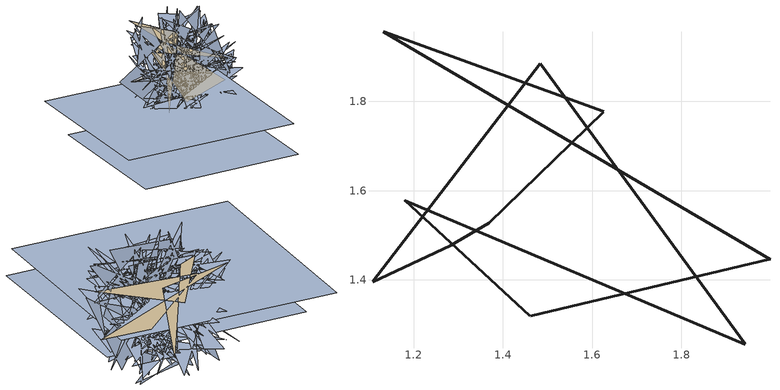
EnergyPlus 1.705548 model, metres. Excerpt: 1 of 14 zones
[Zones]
1.315158
 wall outside: 1.48,1.88,1.66 1.11,1.4,1.79 1.28,1.48,1.79 1.37,1.53,1.01 1.63,1.78,1.77 1.13,1.96,1.95 2,1.45,1.28 1.46,1.32,1.19 1.18,1.58,1.73 1.94,1.26,1.61
shading: 1.2,1.69,1.3 1.39,1.76,1.45 1.94,1.94,1.94 1.67,1.22,1.58 1.87,1.54,1.85 1.2,1.74,1.08 1.11,1.05,1.54 1.82,1.68,1.14 1.12,1.8,1.83 1.74,1.44,1.7 1.77,1.27,1.08 1.35,1.31,1.34 1.01,1.44,1.77 1.1,1.58,1.41 1.07,1.81,1.83 1.71,1.17,1.67 1.99,1.26,1.69 1.89,1.23,1.09 1.8,1.03,1.69 1.35,1.35,1.57 1.73,1.51,1.3 1.74,1.47,1.78 1.29,1.61,1.54 1.83,1.63,1.38 1.09,1.76,1.34 1.03,1.08,1.27 1.61,1.06,1.76 1.15,1.4,1.63 1.48,1.96,1.35 1.87,1.66,1.97 1.94,1.46,1.07 1.41,1.83,1.45 1.38,1.87,1.54 1.35,1.88,1.03 1.32,1.45,1.52 1.62,1.31,1.39 1.15,1.61,1.93 1.01,1.08,1.66 1.5,1.42,1.81 1.84,1.12,1.32 1.05,1.56,1.87 1.58,1,1.8 1.15,1.07,1.86 1.53,1.31,1.74 1.57,1.45,1.61 1.95,1.88,1.91 1.27,1.05,1.57 1.15,1.94,1.19 1.97,1.7,1.28 1.43,1.74,1.14 1.88,1.04,1.9 1.03,1.43,1.07 1.05,1.08,1.03 1.23,1.92,1.67 1.91,1.91,1.14 1.48,1.29,1.54 1.23,1.53,1.5 1.16,1.88,1.28 1.4,1.26,1.47 1.16,1.01,1.81 1.82,1.27,1.42 1.67,1.24,1.27 1.89,1.1,1.75 1.66,1.26,1.6 1.61,1.19,1.61 1.03,1.11,1.55 1.13,1.88,1.57 1.38,1.26,1.89 1.6,1.41,1.09 1.85,1.6,1.97 1.99,1.71,1.57 1.63,1.52,1.88 1.1,1.21,1.54 1.81,1.62,1.95 1.62,1.84,1.95 1.99,1.69,1.26 1.02,1.05,1.93 1.63,1.96,1.37 1.86,1.38,1.26 1.96,1.81,1.65 1.4,1.01,1.5 1.3,1.53,1.62 1.96,1.33,1.52 1.73,1.65,1.37 1.21,1.36,1.89 1.6,1.97,2 1.44,1.74,1.41 1.39,1.45,1.43 1.41,1.41,1.57 1.8,1.41,1.32 1.32,1.29,1.91 1.2,1.81,1.72 1.22,1.66,1.51 1.66,1.51,1.76 1.52,1.94,1.05 1.28,1.85,1.54 1.71,1.11,1.13 1.64,1.79,1.97 1.49,1.96,1.96 1.4,1.66,1.3 1.56,1.91,1.42 1.44,1.14,1.45 1.2,1.14,1.18 1.14,1.97,1.54 1.12,1.19,1.41 1.66,1.65,1.13 1.28,1.31,1.2 1.22,1.05,1.12 1.71,1.21,1.81 1.85,1.64,1.25 1.43,1.04,1.26 1.12,1.88,1.75 1.14,1.66,1.96 1.71,1.94,1.48 1.11,1.61,1.38 1.94,1.62,1.7 1.57,1.31,1.96 1.58,1.47,1.25 1.47,1.32,1.69 1.51,1.21,1.78; 1.16,1.03,1.37 1.48,1.88,1.94 1.73,1.36,1.59 1.02,1.09,1.72 1.55,1.31,1.91 1.42,1.21,1.32 1.23,1.68,1.99 1.55,1.1,1.68 1.41,1.26,1.27 1.47,1.39,1.51 1.16,1.1,1.84 1.39,1.06,1.01 1.48,1.55,1.58 1.7,1.93,1.97 1.36,1.57,1 1.96,2,1.09 1.34,1.44,1.3 1.21,1.2,1.46 1.68,1.96,1.54 1.96,1.9,1.36 1.34,1.77,1.03 1.56,1.22,1.9 1.6,1.25,1.22 1.03,1.11,1.25 1.88,1.31,1.71 1.44,1.62,1.34 1.12,1.92,1.26 1.46,1.91,1.34 1.87,1.25,1.89 1.59,1.86,1.32 1.81,1.67,1.3 1.29,1.38,1.83 1.47,1.07,1.4 1.97,1.74,1.39 1.23,1.28,1.62 1.57,1.53,1.13 1.07,1.49,1.18 1.19,1.12,1.91 1.48,1.85,1.66 1.95,1.63,1.85 1.54,1.87,1.41 1.17,1.9,1.08 1.13,1.17,1.73 1.43,1.85,1.96 1.71,1.67,1.84 1.09,1.28,1.28 1.25,1.4,2 1.45,1.09,1.17 1.07,1.32,1.42 1.52,1.22,1.58 1.83,1.03,1.73 1.14,1.09,1.66 1.82,1.2,1.17 1.87,1.17,1.52 1.37,1,1.77 1.91,1.84,1.96 1.04,1.99,1.25 1.05,1.07,1.23 1.74,1.16,1.28 1.23,1.13,1.13 1.21,1.17,1.37 1.4,1.59,1.65 1.28,1.91,1.7 1.67,1.41,1.21 1.93,1.88,1.37 1.87,1.6,1.12 1.16,1.16,1.04 1.2,1.96,1.84 1.93,1.89,1.05 1.42,1.89,1.16 1.01,1.46,1.28 1.76,1.18,1.25 1.27,1.95,1.36 1.7,1.21,1.51 1.77,1.47,1.18 1.02,1.24,1.36 1.83,1.35,1.68 1.97,1.43,1.47 1.77,1.57,1.25 1.43,1.92,1.25 1.07,1.64,1.48 1.29,1.09,1.38 1.15,1.85,1.93 1.57,1.75,1.81 2,1.77,1.14 1.93,1.08,1.48 1.4,1.24,1.13 1.62,1.32,1.68 1.39,1.32,1.1 1.01,1.67,1.91 1.27,1.92,1.97 1.22,1.93,1.41 1.3,1.06,1.19 1.5,1.72,1.03 1.86,1.03,1.72 1.47,1.43,1.87 1.78,1.8,1.25 1.29,1.16,1.97 1.98,1.58,1.06 1.27,1.34,1.95 1.86,1.34,1.99 1.71,1.75,1.41 1.78,1.6,1.56 1.84,1.2,1.46 1.8,1.86,1.09 1.13,1.04,1.65 1.55,1.59,1.43 1.5,1.19,1.3 1.57,1.42,1.58 1.93,1.6,1.87 1.91,1.17,1.47 1.76,1.98,1.91 1.56,1.75,1.43 1.63,1.53,1.73 1.1,1.02,1.33 1.61,1.84,1.9 1.6,1.32,1.4 1.34,1.19,1.11 1.65,1.05,1.02 1.01,1.01,1.02; 1.75,1.36,1.23 1.01,1.17,1.08 1.37,1.94,1.57 1.57,1.1,1.32 1.94,1.12,1.67 1.21,1.69,1.88 1.65,1.73,1 1.56,1.99,1.83 1.62,1.29,1.37 1.28,1.73,1.75 1.76,1.99,1.24 1.62,1.26,1.46 1.16,1.13,1.18 1.59,1.34,1.03 1.34,1.71,1.44 1.7,1.7,1.76 1.09,1.53,1.15 1.93,1.38,1.57 1.57,1.31,1.54 1.42,1.22,1.97 1.92,1.39,1.27 1.24,1.16,1.85 1.63,1.15,1.65 1.91,1.06,1.28 1.27,1.29,1.46 1.72,1.3,1.46 1.47,1.35,1.62 1.04,1.3,1.38 1.22,1.44,1.8 1.08,1.83,1.74 1.77,1.81,1.92 1.83,1.59,1.3 1.91,1.83,1.99 1.13,1.56,1.69 1.17,1.53,1.76 1.11,1.11,1.39 1.42,1.66,1.14 1.51,1.69,1.19 1.78,1.13,1.42 1.46,1.83,1.69 1.87,1.02,1.68 1.83,1.64,1.37 1.88,1.69,1.89 1.35,1,1.41 1.79,1.77,1.67 1.87,1.21,1.29 1.94,1.76,1.71 1.6,1.85,1.78 1.7,1.77,1.23 1.21,1.9,1.91 1.83,1.65,1.09 1.04,1.6,1.05 1.99,1.28,1.3 1.96,1.52,1.19 1.31,1.04,1.24 1.41,1.71,1.84 1.04,1.61,1.62 1.85,1.08,1.56 1.77,1.68,1.05 1.56,1.32,1.64 1.56,1.07,1.95 1.51,1.87,1.6 1.2,1.52,1.86 1.85,1.01,1.62 1.21,1.12,1.58 1.03,1.83,1.91 1.45,1.97,1.64 1.84,1.8,1.69 1.44,1.81,1.05 1.74,1.16,1.33 1.69,1.46,1.3 1.22,1.35,1.79 1.64,1.46,1.12 1.25,1.18,1.35 1.15,1.22,1.35 1.93,1.47,1.43 1.46,1.53,1.04 1.79,1.43,1.78 1.12,1.32,1.69 1.64,1.84,1.5 1.43,1.87,1 1.7,1.04,1.64 1.17,1.03,1.8 1.41,1.02,1.29 1.84,1.08,1.89 1.27,1.35,1.4 1.62,1.27,1.03 1.57,1.64,1.83 1.8,1.19,1.26 1.77,1.73,1.33 1.31,1.48,1.27 1.97,1.91,1.39 1.68,1.62,1.58 1.75,1.75,1.23 1.56,1.66,1.74 1.3,1.38,1.32 1.62,1.31,1.71 1.57,1.46,1.31 1.41,1.61,1.18 1.86,1.87,1.07 1.48,1.15,1.62 1.23,1.08,1.39 1.09,1.56,1.12 1.43,1.74,1.49 1.89,1.7,1.4 1.39,1.81,1.3 1.78,1.9,1.57 1.44,1.38,1.37 1.64,1.02,1.49 1.68,1.95,1.58 1.6,1.25,1.84 1.4,1.9,1.27 1.27,1.92,1.17 1.25,1.27,1.36 1.8,1.77,1.65 1.6,1.19,1.52 1.94,1.37,1.25 1.53,1.6,1.57 1.29,1.7,1.49 1.99,1.06,1.57; 1.9,-0.15,1.42 1.96,1.7,1.36 0,1.76,1.36 -0.06,-0.09,1.42; 1.88,-0.28,1.13 1.91,1.4,1.08 0.1,1.44,1.08 0.06,-0.25,1.13
[WindowProperty:AirflowControl]
1.83516: Airflow Source=1.6477; Airflow Destination=1.914851; Maximum Flow Rate {m3/s-m}=1.68658; Airflow Control Type=1.58935; Airflow Is Scheduled=1.414669; Airflow Multiplier Schedule=1.775321
[WindowProperty:StormWindow]
Window=1.988366; Storm Glass Layer=1.610445; Distance Between Storm Glass Layer and Adjacent Glass {m}=1.259529; Month that Storm Glass Layer is Put On=1.453817; Day of Month that Storm Glass Layer is Put On=1.38383; Month that Storm Glass Layer is Taken Off=1.242656; Day of Month that Storm Glass Layer is Taken Off=1.157085
[Zone]
1.776584: Type=1.585071; Multiplier=1.302202; Ceiling Height {m}=1.176137; Volume {m3}=1.415844; Floor Area {m2}=1.299691; Zone Inside Convection Algorithm=1.276751; Zone Outside Convection Algorithm=1.147267; Part of Total Floor Area=1.068129
[ZoneGroup]
1.737555: Zone List=1.776087; Zone List Multiplier=1.647977
[WindowShadingControl]
1.629447: Zone=1.00843; Shading Type=1.380292; Construction with Shading=1.243748; Shading Control Type=1.432373; Schedule=1.217022; Setpoint {W/m2, W or deg C}=1.749; Shading Control Is Scheduled=1.68279; Glare Control Is Active=1.729748; Shading Device Material=1.731391; Type of Slat Angle Control for Blinds=1.23641; Slat Angle Schedule=1.379008; Setpoint 2 {W/m2 or deg C}=1.415753; Daylighting Control Object=1.599402; Multiple Surface Control Type=1.104302; Fenestration Surface 1=1.609562; Fenestration Surface 2=1.471406; Fenestration Surface 3=1.4405; Fenestration Surface 4=1.806837; Fenestration Surface 5=1.074464; Fenestration Surface 6=1.60917; Fenestration Surface 7=1.679796; Fenestration Surface 8=1.381188; Fenestration Surface 9=1.724703; Fenestration Surface 10=1.788579
[InternalMass]
1.628579: Construction=1.507249; Zone=1.179283; Surface Area {m2}=1.676548
[SurfaceProperty:HeatBalanceSourceTerm]
1.774439: Inside Face Heat Source Term Schedule=1.933377; Outside Face Heat Source Term Schedule=1.747273
[SurfaceControl:MovableInsulation]
Insulation Type=1.120954; Surface=1.491307; Material=1.093565; Schedule=1.584337
[SurfaceProperty:OtherSideCoefficients]
1.906884: Combined Convective/Radiative Film Coefficient {W/m2-K}=1.49216; Constant Temperature {C}=1.265079; Constant Temperature Coefficient=1.797578; External Dry-Bulb Temperature Coefficient=1.333809; Ground Temperature Coefficient=1.261434; Wind Speed Coefficient=1.057111; Zone Air Temperature Coefficient=1.371923; Constant Temperature Schedule=1.009456; Sinusoidal Variation of Constant Temperature Coefficient=1.288448; Period of Sinusoidal Variation {hr}=1.064203; Previous Other Side Temperature Coefficient=1.336241; Minimum Other Side Temperature Limit {C}=1.409716; Maximum Other Side Temperature Limit {C}=1.458028
[SurfaceProperty:OtherSideConditionsModel]
1.694377: Type of Modeling=1.278971
[SurfaceProperty:Underwater]
1.331769: Distance from Surface Centroid to Leading Edge of Boundary Layer {m}=1.691135; Free Stream Water Temperature Schedule {C}=1.247254; Free Stream Water Velocity Schedule {m/s}=1.113749
[Foundation:Kiva]
1.597211: Interior Horizontal Insulation Material=1.835486; Interior Horizontal Insulation Depth {m}=1.242182; Interior Horizontal Insulation Width {m}=1.095031; Interior Vertical Insulation Material=1.005173; Interior Vertical Insulation Depth {m}=1.806179; Exterior Horizontal Insulation Material=1.99636; Exterior Horizontal Insulation Depth {m}=1.083716; Exterior Horizontal Insulation Width {m}=1.535453; Exterior Vertical Insulation Material=1.976325; Exterior Vertical Insulation Depth {m}=1.452965; Wall Height Above Grade {m}=1.062778; Wall Depth Below Slab {m}=1.801638; Footing Wall Construction=1.817662; Footing Material=1.259275; Footing Depth {m}=1.902881; Custom Block 1 Material=1.754228; Custom Block 1 Depth {m}=1.79119; Custom Block 1 X Position {m}=1.094794; Custom Block 1 Z Position {m}=1.378013; Custom Block 2 Material=1.633763; Custom Block 2 Depth {m}=1.48779; Custom Block 2 X Position {m}=1.249378; Custom Block 2 Z Position {m}=1.431107; Custom Block 3 Material=1.173947; Custom Block 3 Depth {m}=1.018852; Custom Block 3 X Position {m}=1.45136; Custom Block 3 Z Position {m}=1.689663; Custom Block 4 Material=1.054771; Custom Block 4 Depth {m}=1.656896; Custom Block 4 X Position {m}=1.945673; Custom Block 4 Z Position {m}=1.231381; Custom Block 5 Material=1.605643; Custom Block 5 Depth {m}=1.726204; Custom Block 5 X Position {m}=1.821979; Custom Block 5 Z Position {m}=1.599778; Custom Block 6 Material=1.758509; Custom Block 6 Depth {m}=1.743437; Custom Block 6 X Position {m}=1.59279; Custom Block 6 Z Position {m}=1.069818; Custom Block 7 Material=1.250978; Custom Block 7 Depth {m}=1.808266; Custom Block 7 X Position {m}=1.021593; Custom Block 7 Z Position {m}=1.163533; Custom Block 8 Material=1.079449; Custom Block 8 Depth {m}=1.243995; Custom Block 8 X Position {m}=1.200981; Custom Block 8 Z Position {m}=1.415655; Custom Block 9 Material=1.202236; Custom Block 9 Depth {m}=1.488183; Custom Block 9 X Position {m}=1.880769; Custom Block 9 Z Position {m}=1.38923; Custom Block 10 Material=1.49269; Custom Block 10 Depth {m}=1.233276; Custom Block 10 X Position {m}=1.046125; Custom Block 10 Z Position {m}=1.941256
[Foundation:Kiva:Settings]
Soil Conductivity {W/m-K}=1.942328; Soil Density {kg/m3}=1.817224; Soil Specific Heat {J/kg-K}=1.745696; Ground Solar Absorptivity=1.738295; Ground Thermal Absorptivity=1.113954; Ground Surface Roughness {m}=1.864113; Far-Field Width {m}=1.169728; Deep-Ground Boundary Condition=1.022109; Deep-Ground Depth {m}=1.844788; Minimum Cell Dimension {m}=1.174784; Maximum Cell Growth Coefficient=1.978193; Simulation Timestep=1.625277
[SurfaceProperty:ExposedFoundationPerimeter]
1.199589: Exposed Perimeter Calculation Method=1.867463; Total Exposed Perimeter {m}=1.878917; Exposed Perimeter Fraction=1.236827; Surface Segment 1 Exposed=1.673778; Surface Segment 2 Exposed=1.768382; Surface Segment 3 Exposed=1.4557; Surface Segment 4 Exposed=1.917854; Surface Segment 5 Exposed=1.646567; Surface Segment 6 Exposed=1.052407; Surface Segment 7 Exposed=1.246446; Surface Segment 8 Exposed=1.867149; Surface Segment 9 Exposed=1.084081; Surface Segment 10 Exposed=1.133662
[SurfaceProperty:ExteriorNaturalVentedCavity]
1.719958: Boundary Conditions Model=1.129353; Area Fraction of Openings=1.374252; Thermal Emissivity of Exterior Baffle Material=1.657803; Solar Absorbtivity of Exterior Baffle=1.439901; Height Scale for Buoyancy-Driven Ventilation {m}=1.132853; Effective Thickness of Cavity Behind Exterior Baffle {m}=1.123761; Ratio of Actual Surface Area to Projected Surface Area=1.379247; Roughness of Exterior Surface=1.615659; Effectiveness for Perforations with Respect to Wind=1.835316; Discharge Coefficient for Openings with Respect to Buoyancy Driven Flow=1.577162; Surface 1=1.586671; Surface 2=1.540505; Surface 3=1.669421; Surface 4=1.49892; Surface 5=1.799181; Surface 6=1.219627; Surface 7=1.932103; Surface 8=1.060727; Surface 9=1.314199; Surface 10=1.323253
[SurfaceProperty:SolarIncidentInside]
1.925182: Surface=1.419626; Construction=1.473097; Inside Surface Incident Sun Solar Radiation Schedule=1.389773
[SurfaceProperty:LocalEnvironment]
1.345983: Exterior Surface=1.546138; External Shading Fraction Schedule=1.176813; Surrounding Surfaces Object=1.278867
[ZoneProperty:LocalEnvironment]
1.302384: Zone=1.651484
[SurfaceProperty:SurroundingSurfaces]
1.33135: Sky View Factor=1.770212; Sky Temperature Schedule=1.464064; Ground View Factor=1.038696; Ground Temperature Schedule=1.283734; Surrounding Surface 1=1.829322; Surrounding Surface 1 View Factor=1.787955; Surrounding Surface 1 Temperature Schedule=1.813361; Surrounding Surface 2=1.970725; Surrounding Surface 2 View Factor=1.98539; Surrounding Surface 2 Temperature Schedule=1.918628; Surrounding Surface 3=1.874712; Surrounding Surface 3 View Factor=1.676564; Surrounding Surface 3 Temperature Schedule=1.448194; Surrounding Surface 4=1.039249; Surrounding Surface 4 View Factor=1.23575; Surrounding Surface 4 Temperature Schedule=1.67475; Surrounding Surface 5=1.459738; Surrounding Surface 5 View Factor=1.236305; Surrounding Surface 5 Temperature Schedule=1.199513; Surrounding Surface 6=1.368665; Surrounding Surface 6 View Factor=1.872379; Surrounding Surface 6 Temperature Schedule=1.765228; Surrounding Surface 7=1.562207; Surrounding Surface 7 View Factor=1.682197; Surrounding Surface 7 Temperature Schedule=1.976949; Surrounding Surface 8=1.566021; Surrounding Surface 8 View Factor=1.066322; Surrounding Surface 8 Temperature Schedule=1.700369; Surrounding Surface 9=1.580882; Surrounding Surface 9 View Factor=1.028882; Surrounding Surface 9 Temperature Schedule=1.103766; Surrounding Surface 10=1.55996; Surrounding Surface 10 View Factor=1.336338; Surrounding Surface 10 Temperature Schedule=1.009827
[ZoneProperty:UserViewFactors:bySurfaceName]
1.841977: From Surface 1=1.034537; To Surface 1=1.594978; View Factor 1=1.936788; From Surface 2=1.529461; To Surface 2=1.834634; View Factor 2=1.857041; From Surface 3=1.413538; To Surface 3=1.560393; View Factor 3=1.608291; From Surface 4=1.186705; To Surface 4=1.722643; View Factor 4=1.988791; From Surface 5=1.50596; To Surface 5=1.195113; View Factor 5=1.843168; From Surface 6=1.439958; To Surface 6=1.964226; View Factor 6=1.635014; From Surface 7=1.329375; To Surface 7=1.813615; View Factor 7=1.59643; From Surface 8=1.72888; To Surface 8=1.326342; View Factor 8=1.237019; From Surface 9=1.333298; To Surface 9=1.747035; View Factor 9=1.835597; From Surface 10=1.268092; To Surface 10=1.813563; View Factor 10=1.835781; From Surface 11=1.230735; To Surface 11=1.348547; View Factor 11=1.02459; From Surface 12=1.095521; To Surface 12=1.023048; View Factor 12=1.507009; From Surface 13=1.193004; To Surface 13=1.908885; View Factor 13=1.877147; From Surface 14=1.312142; To Surface 14=1.92531; View Factor 14=1.518852; From Surface 15=1.876591; To Surface 15=1.075775; View Factor 15=1.598522; From Surface 16=1.856881; To Surface 16=1.039505; View Factor 16=1.306026; From Surface 17=1.000788; To Surface 17=1.621031; View Factor 17=1.084214; From Surface 18=1.410426; To Surface 18=1.222012; View Factor 18=1.604088; From Surface 19=1.444859; To Surface 19=1.649046; View Factor 19=1.794482; From Surface 20=1.271688; To Surface 20=1.53703; View Factor 20=1.337621; A42=1.083493; A43=1.590445; N21=1.273385; A44=1.300675; A45=1.927974; N22=1.106075; A46=1.829278; A47=1.574646; N23=1.53111; A48=1.271519; A49=1.658384; N24=1.361011; A50=1.600971; A51=1.025072; N25=1.758322; A52=1.22941; A53=1.741132; N26=1.618503; A54=1.186281; A55=1.570776; N27=1.091305; A56=1.695183; A57=1.824648; N28=1.30045; A58=1.217955; A59=1.618212; N29=1.396628; A60=1.811317; A61=1.254933; N30=1.048537; A62=1.731872; A63=1.176925; N31=1.294097; A64=1.773087; A65=1.2821; N32=1.604609; A66=1.025937; A67=1.782888; N33=1.88673; A68=1.13862; A69=1.630202; N34=1.601195; A70=1.788498; A71=1.613248; N35=1.916524; A72=1.861614; A73=1.899086; N36=1.855946; A74=1.715042; A75=1.136228; N37=1.314747; A76=1.140457; A77=1.517027; N38=1.01372; A78=1.081929; A79=1.889937; N39=1.365509; A80=1.427501; A81=1.212899; N40=1.630083; A82=1.995901; A83=1.233834; N41=1.951371; A84=1.192254; A85=1.226624; N42=1.039957; A86=1.288129; A87=1.1666; N43=1.59973; A88=1.282211; A89=1.726652; N44=1.605182; A90=1.271531; A91=1.554162; N45=1.298738; A92=1.975104; A93=1.153221; N46=1.184729; A94=1.830133; A95=1.361632; N47=1.3015; A96=1.066306; A97=1.456152; N48=1.921319; A98=1.559204; A99=1.732892; N49=1.387305; A100=1.585137; A101=1.445925; N50=1.688207; A102=1.924922; A103=1.011593; N51=1.298638; A104=1.983829; A105=1.726779; N52=1.789859; A106=1.662326; A107=1.047306; N53=1.322723; A108=1.892897; A109=1.930604; N54=1.760293; A110=1.880294; A111=1.380583; N55=1.236346; A112=1.786669; A113=1.220356; N56=1.35283; A114=1.592309; A115=1.150665; N57=1.082714; A116=1.152718; A117=1.281757; N58=1.064988; A118=1.641747; A119=1.819614; N59=1.499086; A120=1.008948; A121=1.272027; N60=1.7923; A122=1.240452; A123=1.056579; N61=1.563946; A124=1.862097; A125=1.444392; N62=1.45477; A126=1.589345; A127=1.375989; N63=1.382451; A128=1.451384; A129=1.417131; N64=1.689751; A130=1.299807; A131=1.373386; N65=1.878908; A132=1.871071; A133=1.305898; N66=1.954968; A134=1.5846; A135=1.652675; N67=1.515041; A136=1.915674; A137=1.188078; N68=1.635454; A138=1.437063; A139=1.788524; N69=1.902781; A140=1.74159; A141=1.617924; N70=1.998139; A142=1.267344; A143=1.917676; N71=1.53034; A144=1.188867; A145=1.161223; N72=1.087845; A146=1.714413; A147=1.802909; N73=1.070319; A148=1.356895; A149=1.16825; N74=1.90844; A150=1.602603; A151=1.463412; N75=1.988591; A152=1.277738; A153=1.253742; N76=1.482897; A154=1.261436; A155=1.715308; N77=1.422722; A156=1.780889; A157=1.202665; N78=1.636005; A158=1.677475; A159=1.216091; N79=1.548668; A160=1.893163; A161=1.270504; N80=1.593498; A162=1.196966; A163=1.856715; N81=1.904507; A164=1.367514; A165=1.09684; N82=1.741321; A166=1.748002; A167=1.595087; N83=1.389952; A168=1.184495; A169=1.700952; N84=1.138826; A170=1.800973; A171=1.074724; N85=1.91039; A172=1.120129; A173=1.278205; N86=1.6296; A174=1.536047; A175=1.62231; N87=1.88421; A176=1.723939; A177=1.76597; N88=1.643722; A178=1.936431; A179=1.467909; N89=1.082155; A180=1.300879; A181=1.397821; N90=1.035156; A182=1.776167; A183=1.281587; N91=1.517464; A184=1.740925; A185=1.714766; N92=1.548066; A186=1.721201; A187=1.370191; N93=1.355532; A188=1.290073; A189=1.752259; N94=1.755778; A190=1.012492; A191=1.128032; N95=1.061869; A192=1.606488; A193=1.371742; N96=1.566153; A194=1.449899; A195=1.585222; N97=1.257072; A196=1.695562; A197=1.95547; N98=1.63711; A198=1.645595; A199=1.147424; N99=1.99759; A200=1.567635; A201=1.933369; N100=1.296067; A202=1.765773; A203=1.870752; N101=1.45102; A204=1.712108; A205=1.860666; N102=1.807021; A206=1.229371; A207=1.86558; N103=1.184673; A208=1.731727; A209=1.015065; N104=1.079054; A210=1.082583; A211=1.673009; N105=1.536191; A212=1.730764; A213=1.73219; N106=1.159979; A214=1.017907; A215=1.707734; N107=1.784922; A216=1.300853; A217=1.948068; N108=1.108902; A218=1.256467; A219=1.111073; N109=1.092848; A220=1.198245; A221=1.667392; N110=1.091433; A222=1.762365; A223=1.607905; N111=1.433775; A224=1.056201; A225=1.326311; N112=1.791311; A226=1.507824; A227=1.211251; N113=1.979571; A228=1.726308; A229=1.268507; N114=1.482179; A230=1.757849; A231=1.868279; N115=1.662175; A232=1.092437; A233=1.803298; N116=1.353271; A234=1.593184; A235=1.391449; N117=1.880138; A236=1.451121; A237=1.564526; N118=1.932745; A238=1.140285; A239=1.268579; N119=1.56845; A240=1.802077; A241=1.138977; N120=1.702435; A242=1.227086; A243=1.195553; N121=1.100395
[GroundHeatTransfer:Control]
1.642643: Run Basement Preprocessor=1.183075; Run Slab Preprocessor=1.247754
[GroundHeatTransfer:Slab:Materials]
NMAT: Number of materials=1.433293; ALBEDO: Surface Albedo: No Snow=1.425445; ALBEDO: Surface Albedo: Snow=1.740187; EPSLW: Surface Emissivity: No Snow=1.109866; EPSLW: Surface Emissivity: Snow=1.496617; Z0: Surface Roughness: No Snow {cm}=1.536498; Z0: Surface Roughness: Snow {cm}=1.753952; HIN: Indoor HConv: Downward Flow {W/m2-K}=1.277797; HIN: Indoor HConv: Upward {W/m2-K}=1.615136
[GroundHeatTransfer:Slab:MatlProps]
RHO: Slab Material density {kg/m3}=1.563997; RHO: Soil Density {kg/m3}=1.772284; CP: Slab CP {J/kg-K}=1.170312; CP: Soil CP {J/kg-K}=1.345063; TCON: Slab k {W/m-K}=1.401803; TCON: Soil k {W/m-K}=1.426102
[GroundHeatTransfer:Slab:BoundConds]
EVTR: Is surface evapotranspiration modeled=1.957148; FIXBC: is the lower boundary at a fixed temperature=1.989682; TDEEPin {C}=1.702565; USRHflag: Is the ground surface h specified by the user?=1.06996; USERH: User specified ground surface heat transfer coefficient {W/m2-K}=1.637146
[GroundHeatTransfer:Slab:BldgProps]
IYRS: Number of years to iterate=1.364973; Shape: Slab shape=1.580845; HBLDG: Building height {m}=1.67267; TIN1: January Indoor Average Temperature Setpoint {C}=1.366372; TIN2: February Indoor Average Temperature Setpoint {C}=1.815233; TIN3: March Indoor Average Temperature Setpoint {C}=1.566245; TIN4: April Indoor Average Temperature Setpoint {C}=1.957923; TIN5: May Indoor Average Temperature Setpoint {C}=1.036245; TIN6: June Indoor Average Temperature Setpoint {C}=1.478708; TIN7: July Indoor Average Temperature Setpoint {C}=1.806532; TIN8: August Indoor Average Temperature Setpoint {C}=1.794923; TIN9: September Indoor Average Temperature Setpoint {C}=1.101661; TIN10: October Indoor Average Temperature Setpoint {C}=1.803213; TIN11: November Indoor Average Temperature Setpoint {C}=1.520761; TIN12: December Indoor Average Temperature Setpoint {C}=1.839004; TINAmp: Daily Indoor sine wave variation amplitude {deltaC}=1.659115; ConvTol: Convergence Tolerance=1.311759
[GroundHeatTransfer:Slab:Insulation]
RINS: R value of under slab insulation {m2-K/W}=1.702401; DINS: Width of strip of under slab insulation {m}=1.422258; RVINS: R value of vertical insulation {m2-K/W}=1.774832; ZVINS: Depth of vertical insulation {m}=1.618174; IVINS: Flag: Is there vertical insulation=1.07246
[GroundHeatTransfer:Slab:EquivalentSlab]
APRatio: The area to perimeter ratio for this slab {m}=1.694161; SLABDEPTH: Thickness of slab on grade {m}=1.062884; CLEARANCE: Distance from edge of slab to domain edge {m}=1.692737; ZCLEARANCE: Distance from bottom of slab to domain bottom {m}=1.282611
[GroundHeatTransfer:Slab:AutoGrid]
SLABX: X dimension of the building slab {m}=1.012194; SLABY: Y dimension of the building slab {m}=1.513325; SLABDEPTH: Thickness of slab on grade {m}=1.377792; CLEARANCE: Distance from edge of slab to domain edge {m}=1.368315; ZCLEARANCE: Distance from bottom of slab to domain bottom {m}=1.582475
[GroundHeatTransfer:Slab:ManualGrid]
NX: Number of cells in the X direction=1.570306; NY: Number of cells in the Y direction=1.153381; NZ: Number of cells in the Z direction=1.451948; IBOX: X direction cell indicator of slab edge=1.350375; JBOX: Y direction cell indicator of slab edge=1.460208
[GroundHeatTransfer:Slab:XFACE]
N1=1.152866; N2=1.695924; N3=1.141153; N4=1.76976; N5=1.428555; N6=1.505821; N7=1.050571; N8=1.274171; N9=1.467324; N10=1.983509; N11=1.085527; N12=1.01525; N13=1.956246; N14=1.630267; N15=1.054676; N16=1.629532; N17=1.798215; N18=1.299917; N19=1.709055; N20=1.926404; N21=1.377568; N22=1.401944; N23=1.13271; N24=1.716231; N25=1.075715; N26=1.354622; N27=1.383319; N28=1.888477; N29=1.03676; N30=1.288139; N31=1.382817; N32=1.739835; N33=1.183126; N34=1.997722; N35=1.058025; N36=1.552347; N37=1.481184; N38=1.146761; N39=1.731268; N40=1.421535
[GroundHeatTransfer:Slab:YFACE]
N1=1.456873; N2=1.719938; N3=1.761005; N4=1.334519; N5=1.961329; N6=1.726346; N7=1.432455; N8=1.498148; N9=1.186507; N10=1.152618; N11=1.098217; N12=1.917121; N13=1.930808; N14=1.166053; N15=1.5689; N16=1.222115; N17=1.114703; N18=1.567736; N19=1.753743; N20=1.747907; N21=1.54636; N22=1.495668; N23=1.551246; N24=1.861502; N25=1.937263; N26=1.377889; N27=1.989789; N28=1.540257; N29=1.167847; N30=1.135601; N31=1.618263; N32=1.200002; N33=1.803112; N34=1.636299; N35=1.146688; N36=1.773173; N37=1.858258; N38=1.396888; N39=1.336846; N40=1.03693
[GroundHeatTransfer:Slab:ZFACE]
N1=1.814301; N2=1.536814; N3=1.142897; N4=1.191285; N5=1.883706; N6=1.981187; N7=1.102013; N8=1.687227; N9=1.526006; N10=1.913907; N11=1.974997; N12=1.304847; N13=1.21343; N14=1.480785; N15=1.636911; N16=1.481461; N17=1.446527; N18=1.742675; N19=1.217697; N20=1.889738; N21=1.019793; N22=1.878592; N23=1.492807; N24=1.265823; N25=1.537291
[GroundHeatTransfer:Basement:SimParameters]
F: Multiplier for the ADI solution=1.638841; IYRS: Maximum number of yearly iterations:=1.523826
[GroundHeatTransfer:Basement:MatlProps]
NMAT: Number of materials in this domain=1.487462; Density for Foundation Wall {kg/m3}=1.178282; density for Floor Slab {kg/m3}=1.048142; density for Ceiling {kg/m3}=1.549097; density for Soil {kg/m3}=1.902128; density for Gravel {kg/m3}=1.712847; density for Wood {kg/m3}=1.358753; Specific heat for foundation wall {J/kg-K}=1.124344; Specific heat for floor slab {J/kg-K}=1.905147; Specific heat for ceiling {J/kg-K}=1.767512; Specific heat for soil {J/kg-K}=1.253597; Specific heat for gravel {J/kg-K}=1.513301; Specific heat for wood {J/kg-K}=1.767819; Thermal conductivity for foundation wall {W/m-K}=1.340873; Thermal conductivity for floor slab {W/m-K}=1.299384; Thermal conductivity for ceiling {W/m-K}=1.328332; thermal conductivity for soil {W/m-K}=1.715547; thermal conductivity for gravel {W/m-K}=1.569221; thermal conductivity for wood {W/m-K}=1.64974
[GroundHeatTransfer:Basement:Insulation]
REXT: R Value of any exterior insulation {m2-K/W}=1.421062; INSFULL: Flag: Is the wall fully insulated?=1.255961
[GroundHeatTransfer:Basement:SurfaceProps]
ALBEDO: Surface albedo for No snow conditions=1.742168; ALBEDO: Surface albedo for snow conditions=1.99833; EPSLN: Surface emissivity No Snow=1.022996; EPSLN: Surface emissivity with Snow=1.757042; VEGHT: Surface roughness No snow conditions {cm}=1.568272; VEGHT: Surface roughness Snow conditions {cm}=1.781983; PET: Flag, Potential evapotranspiration on?=1.13615
[GroundHeatTransfer:Basement:BldgData]
DWALL: Wall thickness {m}=1.275247; DSLAB: Floor slab thickness {m}=1.690659; DGRAVXY: Width of gravel pit beside basement wall {m}=1.633815; DGRAVZN: Gravel depth extending above the floor slab {m}=1.17367; DGRAVZP: Gravel depth below the floor slab {m}=1.633635
[GroundHeatTransfer:Basement:Interior]
COND: Flag: Is the basement conditioned?=1.452652; HIN: Downward convection only heat transfer coefficient {W/m2-K}=1.08636; HIN: Upward convection only heat transfer coefficient {W/m2-K}=1.85046; HIN: Horizontal convection only heat transfer coefficient {W/m2-K}=1.749992; HIN: Downward combined (convection and radiation) heat transfer coefficient {W/m2-K}=1.913396; HIN: Upward combined (convection and radiation) heat transfer coefficient {W/m2-K}=1.524687; HIN: Horizontal combined (convection and radiation) heat transfer coefficient {W/m2-K}=1.323809
[GroundHeatTransfer:Basement:ComBldg]
January average temperature {C}=1.214955; February average temperature {C}=1.113477; March average temperature {C}=1.389531; April average temperature {C}=1.584012; May average temperature {C}=1.120138; June average temperature {C}=1.590554; July average temperature {C}=1.630417; August average temperature {C}=1.094996; September average temperature {C}=1.136257; October average temperature {C}=1.144983; November average temperature {C}=1.408783; December average temperature {C}=1.684949; Daily variation sine wave amplitude {deltaC}=1.841252
[GroundHeatTransfer:Basement:EquivSlab]
APRatio: The area to perimeter ratio for this slab {m}=1.855436; EquivSizing: Flag=1.051105
[GroundHeatTransfer:Basement:EquivAutoGrid]
CLEARANCE: Distance from outside of wall to edge of 3-D ground domain {m}=1.686939; SlabDepth: Thickness of the floor slab {m}=1.298418; BaseDepth: Depth of the basement wall below grade {m}=1.344534
[GroundHeatTransfer:Basement:AutoGrid]
CLEARANCE: Distance from outside of wall to edge, {m}=1.252024; SLABX: X dimension of the building slab {m}=1.329542; SLABY: Y dimension of the building slab {m}=1.884525; ConcAGHeight: Height of the foundation wall above grade {m}=1.294466; SlabDepth: Thickness of the floor slab {m}=1.527471; BaseDepth: Depth of the basement wall below grade {m}=1.377468
[GroundHeatTransfer:Basement:ManualGrid]
NX: Number of cells in the X direction: 20]=1.367943; NY: Number of cells in the Y direction: 20]=1.212618; NZAG: Number of cells in the Z direction. above grade: 4 Always]=1.91779; NZBG: Number of cells in Z direction. below grade: 10-35]=1.022184; IBASE: X direction cell indicator of slab edge: 5-20]=1.236772; JBASE: Y direction cell indicator of slab edge: 5-20]=1.447196; KBASE: Z direction cell indicator of the top of the floor slab: 5-20]=1.940865
[GroundHeatTransfer:Basement:XFACE]
N1=1.022541; N2=1.276961; N3=1.452849; N4=1.795242; N5=1.095397; N6=1.400437; N7=1.3063; N8=1.813258; N9=1.556241; N10=1.723226; N11=1.471965; N12=1.164163; N13=1.209823; N14=1.893584; N15=1.817581; N16=1.807248; N17=1.490774; N18=1.670116; N19=1.879829; N20=1.694966; N21=1.854232; N22=1.749906; N23=1.379963; N24=1.226058; N25=1.416471; N26=1.846636; N27=1.98943; N28=1.948684; N29=1.84552; N30=1.018718; N31=1.345498; N32=1.513536; N33=1.501791; N34=1.247415; N35=1.31688; N36=1.876977; N37=1.828705; N38=1.264963; N39=1.519361; N40=1.754155; N41=1.993316; N42=1.632705; N43=1.081419; N44=1.322132
[GroundHeatTransfer:Basement:YFACE]
N1=1.776933; N2=1.069207; N3=1.659853; N4=1.173011; N5=1.715751; N6=1.028387; N7=1.705408; N8=1.517058; N9=1.491472; N10=1.527641; N11=1.9784; N12=1.635828; N13=1.57193; N14=1.225964; N15=1.314337; N16=1.58529; N17=1.101717; N18=1.752081; N19=1.639552; N20=1.148952; N21=1.042809; N22=1.282565; N23=1.236819; N24=1.040988; N25=1.565188; N26=1.369969; N27=1.260986; N28=1.359358; N29=1.68747; N30=1.020944; N31=1.504592; N32=1.288938; N33=1.167529; N34=1.024371; N35=1.413502; N36=1.054643; N37=1.643121; N38=1.52948; N39=1.35252; N40=1.12455; N41=1.02251; N42=1.873979; N43=1.121025; N44=1.663028
[GroundHeatTransfer:Basement:ZFACE]
N1=1.125093; N2=1.662177; N3=1.71859; N4=1.233859; N5=1.572025; N6=1.093109; N7=1.360608; N8=1.753363; N9=1.926844; N10=1.538663; N11=1.743917; N12=1.693525; N13=1.086094; N14=1.371702; N15=1.562425; N16=1.535119; N17=1.919955; N18=1.044193; N19=1.272737; N20=1.470833; N21=1.162862; N22=1.415326; N23=1.109777; N24=1.358394; N25=1.554134; N26=1.329645; N27=1.352415; N28=1.923693; N29=1.228597; N30=1.445171; N31=1.839091; N32=1.213911; N33=1.357212; N34=1.311524; N35=1.733439; N36=1.300641; N37=1.037695; N38=1.698053; N39=1.539916; N40=1.233017
[RoomAirModelType]
1.435147: Zone=1.171958; Room-Air Modeling Type=1.369422; Air Temperature Coupling Strategy=1.240836
[RoomAir:TemperaturePattern:UserDefined]
1.172675: Zone=1.926415; Availability Schedule=1.454929; Pattern Control Schedule=1.187685
[RoomAir:TemperaturePattern:ConstantGradient]
Room Air Temperature Pattern Constant Gradient=1.97202; Control Integer for Pattern Control Schedule=1.858701; Thermostat Offset {deltaC}=1.917102; Return Air Offset {deltaC}=1.274065; Exhaust Air Offset {deltaC}=1.544181; Temperature Gradient {K/m}=1.898322
[RoomAir:TemperaturePattern:TwoGradient]
Room Air Temperature Pattern Two Gradient=1.77993; Control Integer for Pattern Control Schedule=1.990514; Thermostat Height {m}=1.730039; Return Air Height {m}=1.585133; Exhaust Air Height {m}=1.236343; Temperature Gradient Lower Bound {K/m}=1.320736; Temperature Gradient Upper  Bound {K/m}=1.890983; Gradient Interpolation Mode=1.897466; Upper Temperature Bound {C}=1.163845; Lower Temperature Bound {C}=1.194725; Upper Heat Rate Bound {W}=1.549536; Lower Heat Rate Bound {W}=1.330256
[RoomAir:TemperaturePattern:NondimensionalHeight]
1.890133: Control Integer for Pattern Control Schedule=1.191886; Thermostat Offset {deltaC}=1.279976; Return Air Offset {deltaC}=1.223163; Exhaust Air Offset {deltaC}=1.208726; Pair 1 Zeta Nondimensional Height=1.494165; Pair 1 Delta Adjacent Air Temperature {deltaC}=1.848967; Pair 2 Zeta Nondimensional Height=1.3387; Pair 2 Delta Adjacent Air Temperature {deltaC}=1.644586; Pair 3 Zeta Nondimensional Height=1.089174; Pair 3 Delta Adjacent Air Temperature {deltaC}=1.606179; Pair 4 Zeta Nondimensional Height=1.690356; Pair 4 Delta Adjacent Air Temperature {deltaC}=1.969747; Pair 5 Zeta Nondimensional Height=1.223309; Pair 5 Delta Adjacent Air Temperature {deltaC}=1.124915; Pair 6 Zeta Nondimensional Height=1.620719; Pair 6 Delta Adjacent Air Temperature {deltaC}=1.968938; Pair 7 Zeta Nondimensional Height=1.104885; Pair 7 Delta Adjacent Air Temperature {deltaC}=1.092736; Pair 8 Zeta Nondimensional Height=1.129609; Pair 8 Delta Adjacent Air Temperature {deltaC}=1.455209; Pair 9 Zeta Nondimensional Height=1.857253; Pair 9 Delta Adjacent Air Temperature {deltaC}=1.452087; Pair 10 Zeta Nondimensional Height=1.452192; Pair 10 Delta Adjacent Air Temperature {deltaC}=1.535555; Pair 11 Zeta Nondimensional Height=1.72193; Pair 11 Delta Adjacent Air Temperature {deltaC}=1.790918; Pair 12 Zeta Nondimensional Height=1.887115; Pair 12 Delta Adjacent Air Temperature {deltaC}=1.126539; Pair 13 Zeta Nondimensional Height=1.51172; Pair 13 Delta Adjacent Air Temperature {deltaC}=1.983314; Pair 14 Zeta Nondimensional Height=1.874623; Pair 14 Delta Adjacent Air Temperature {deltaC}=1.719923; Pair 15 Zeta Nondimensional Height=1.313843; Pair 15 Delta Adjacent Air Temperature {deltaC}=1.080118; Pair 16 Zeta Nondimensional Height=1.32469; Pair 16 Delta Adjacent Air Temperature {deltaC}=1.398288; Pair 17 Zeta Nondimensional Height=1.443058; Pair 17 Delta Adjacent Air Temperature {deltaC}=1.449555; Pair 18 Zeta Nondimensional Height=1.19514; Pair 18 Delta Adjacent Air Temperature {deltaC}=1.100657; Pair 19 Zeta Nondimensional Height=1.644786; Pair 19 Delta Adjacent Air Temperature {deltaC}=1.167857
[RoomAir:TemperaturePattern:SurfaceMapping]
1.319775: Control Integer for Pattern Control Schedule=1.138129; Thermostat Offset {deltaC}=1.548239; Return Air Offset {deltaC}=1.65989; Exhaust Air Offset {deltaC}=1.486497; Surface Name Pair 1=1.959495; Delta Adjacent Air Temperature Pair 1 {deltaC}=1.369543; Surface Name Pair 2=1.589778; Delta Adjacent Air Temperature Pair 2 {deltaC}=1.765437; Surface Name Pair 3=1.166866; Delta Adjacent Air Temperature Pair 3 {deltaC}=1.864861; Surface Name Pair 4=1.001527; Delta Adjacent Air Temperature Pair 4 {deltaC}=1.087074; Surface Name Pair 5=1.7813; Delta Adjacent Air Temperature Pair 5 {deltaC}=1.533524; Surface Name Pair 6=1.709652; Delta Adjacent Air Temperature Pair 6 {deltaC}=1.070367; Surface Name Pair 7=1.758423; Delta Adjacent Air Temperature Pair 7 {deltaC}=1.071147; Surface Name Pair 8=1.939798; Delta Adjacent Air Temperature Pair 8 {deltaC}=1.100874; Surface Name Pair 9=1.754059; Delta Adjacent Air Temperature Pair 9 {deltaC}=1.072764; Surface Name Pair 10=1.219372; Delta Adjacent Air Temperature Pair 10 {deltaC}=1.658882; Surface Name Pair 11=1.139851; Delta Adjacent Air Temperature Pair 11 {deltaC}=1.985945; Surface Name Pair 12=1.51816; Delta Adjacent Air Temperature Pair 12 {deltaC}=1.897527; Surface Name Pair 13=1.268888; Delta Adjacent Air Temperature Pair 13 {deltaC}=1.313924; Surface Name Pair 14=1.638959; Delta Adjacent Air Temperature Pair 14 {deltaC}=1.470923; Surface Name Pair 15=1.991327; Delta Adjacent Air Temperature Pair 15 {deltaC}=1.068726; Surface Name Pair 16=1.858195; Delta Adjacent Air Temperature Pair 16 {deltaC}=1.612285; Surface Name Pair 17=1.420022; Delta Adjacent Air Temperature Pair 17 {deltaC}=1.474289; Surface Name Pair 18=1.816556; Delta Adjacent Air Temperature Pair 18 {deltaC}=1.462056; Surface Name Pair 19=1.94615; Delta Adjacent Air Temperature Pair 19 {deltaC}=1.919589; Surface Name Pair 20=1.65961; Delta Adjacent Air Temperature Pair 20 {deltaC}=1.646029; Surface Name Pair 21=1.504827; Delta Adjacent Air Temperature Pair 21 {deltaC}=1.161768
[RoomAir:Node]
1.428434: Node Type=1.103473; Zone=1.090746; Height of Nodal Control Volume Center {m}=1.779256; Surface 1=1.700237; Surface 2=1.165261; Surface 3=1.523791; Surface 4=1.874898; Surface 5=1.478987; Surface 6=1.88199; Surface 7=1.464667; Surface 8=1.029076; Surface 9=1.336033; Surface 10=1.602111; Surface 11=1.680526; Surface 12=1.502837; Surface 13=1.800734; Surface 14=1.800049; Surface 15=1.560588; Surface 16=1.69102; Surface 17=1.00108; Surface 18=1.154333; Surface 19=1.881771; Surface 20=1.825372; Surface 21=1.55432
[RoomAirSettings:OneNodeDisplacementVentilation]
1.875716: Fraction of Convective Internal Loads Added to Floor Air=1.82431; Fraction of Infiltration Internal Loads Added to Floor Air=1.927686
[RoomAirSettings:ThreeNodeDisplacementVentilation]
1.707586: Gain Distribution Schedule=1.285305; Number of Plumes per Occupant=1.237389; Thermostat Height {m}=1.012913; Comfort Height {m}=1.728515; Temperature Difference Threshold for Reporting {deltaC}=1.642682
[RoomAirSettings:CrossVentilation]
1.154759: Gain Distribution Schedule=1.542297; Airflow Region Used for Thermal Comfort Evaluation=1.545881
[RoomAirSettings:UnderFloorAirDistributionInterior]
1.224032: Number of Diffusers=1.560368; Power per Plume {W}=1.126494; Design Effective Area of Diffuser {m2}=1.640213; Diffuser Slot Angle from Vertical {deg}=1.650265; Thermostat Height {m}=1.403985; Comfort Height {m}=1.478701; Temperature Difference Threshold for Reporting {deltaC}=1.184424; Floor Diffuser Type=1.465142; Transition Height {m}=1.866822; Coefficient A=1.617776; Coefficient B=1.434434; Coefficient C=1.963404; Coefficient D=1.877164; Coefficient E=1.32137
[RoomAirSettings:UnderFloorAirDistributionExterior]
1.369796: Number of Diffusers per Zone=1.26889; Power per Plume {W}=1.875989; Design Effective Area of Diffuser {m2}=1.829044; Diffuser Slot Angle from Vertical {deg}=1.584321; Thermostat Height {m}=1.662667; Comfort Height {m}=1.832597; Temperature Difference Threshold for Reporting {deltaC}=1.795402; Floor Diffuser Type=1.426704; Transition Height {m}=1.161154; Coefficient A in formula Kc = A*Gamma**B + C + D*Gamma + E*Gamma**2=1.510233; Coefficient B in formula Kc = A*Gamma**B + C + D*Gamma + E*Gamma**2=1.493208; Coefficient C in formula Kc = A*Gamma**B + C + D*Gamma + E*Gamma**2=1.391145; Coefficient D in formula Kc = A*Gamma**B + C + D*Gamma + E*Gamma**2=1.344245; Coefficient E in formula Kc = A*Gamma**B + C + D*Gamma + E*Gamma**2=1.981711
[RoomAir:Node:AirflowNetwork]
1.266519: Zone=1.75798; Fraction of Zone Air Volume=1.433438; RoomAir:Node:AirflowNetwork:AdjacentSurfaceList=1.395041; RoomAir:Node:AirflowNetwork:InternalGains=1.233804; RoomAir:Node:AirflowNetwork:HVACEquipment=1.484301
[RoomAir:Node:AirflowNetwork:AdjacentSurfaceList]
1.619955: Surface 1=1.989054; Surface 2=1.24107; Surface 3=1.344582; Surface 4=1.642871; Surface 5=1.359027; Surface 6=1.06499; Surface 7=1.321307; Surface 8=1.617237; Surface 9=1.972305; Surface 10=1.866026; Surface 11=1.245591; Surface 12=1.112207; Surface 13=1.933929; Surface 14=1.891554; Surface 15=1.687808; Surface 16=1.479159; Surface 17=1.002262; Surface 18=1.428987; Surface 19=1.098215; Surface 20=1.429825; Surface 21=1.85461
[RoomAir:Node:AirflowNetwork:InternalGains]
1.008904: Internal Gain Object 1 Type=1.197574; Internal Gain Object 1=1.864412; Internal Gain Object 2 Type=1.858173; Internal Gain Object 2=1.617784; Internal Gain Object 3 Type=1.55906; Internal Gain Object 3=1.603076
[RoomAir:Node:AirflowNetwork:HVACEquipment]
1.447311: ZoneHVAC or Air Terminal Equipment Object Type 1=1.251126; ZoneHVAC or Air Terminal Equipment Object Name 1=1.222433; Fraction of Output or Supply Air from HVAC Equipment 1=1.097758; Fraction of Input or Return Air to HVAC Equipment 1=1.291547; ZoneHVAC or Air Terminal Equipment Object Type 2=1.68839; ZoneHVAC or Air Terminal Equipment Object Name 2=1.25073; Fraction of Output or Supply Air from HVAC Equipment 2=1.242604; Fraction of Input or Return Air to HVAC Equipment 2=1.417799
[RoomAirSettings:AirflowNetwork]
1.877259: Zone=1.23124
[People]
1.734691: Zone or ZoneList=1.003368; Number of People Schedule=1.247568; Number of People Calculation Method=1.801771; Number of People=1.96625; People per Zone Floor Area {person/m2}=1.929052; Zone Floor Area per Person {m2/person}=1.859432; Fraction Radiant=1.049433; Sensible Heat Fraction=1.223508; Activity Level Schedule=1.406544; Carbon Dioxide Generation Rate {m3/s-W}=1.929154; Enable ASHRAE 55 Comfort Warnings=1.583674; Mean Radiant Temperature Calculation Type=1.640561; Surface Name/Angle Factor List=1.34606; Work Efficiency Schedule=1.788584; Clothing Insulation Calculation Method=1.22145; Clothing Insulation Calculation Method Schedule=1.329041; Clothing Insulation Schedule=1.725201; Air Velocity Schedule=1.56742; Thermal Comfort Model 1 Type=1.386161; Thermal Comfort Model 2 Type=1.581245; Thermal Comfort Model 3 Type=1.979575; Thermal Comfort Model 4 Type=1.02134; Thermal Comfort Model 5 Type=1.623279
[Lights]
1.155272: Zone or ZoneList=1.629442; Schedule=1.830893; Design Level Calculation Method=1.292154; Lighting Level {W}=1.899032; Watts per Zone Floor Area {W/m2}=1.543913; Watts per Person {W/person}=1.900224; Return Air Fraction=1.895927; Fraction Radiant=1.902409; Fraction Visible=1.33969; Fraction Replaceable=1.34517; Return Air Fraction Calculated from Plenum Temperature=1.637876; Return Air Fraction Function of Plenum Temperature Coefficient 1=1.411853; Return Air Fraction Function of Plenum Temperature Coefficient 2 {1/K}=1.542988
[ElectricEquipment]
1.625758: Zone or ZoneList=1.011928; Schedule=1.301601; Design Level Calculation Method=1.025538; Design Level {W}=1.262356; Watts per Zone Floor Area {W/m2}=1.763511; Watts per Person {W/person}=1.31272; Fraction Latent=1.444573; Fraction Radiant=1.898073; Fraction Lost=1.427894
[GasEquipment]
1.461619: Zone or ZoneList=1.165538; Schedule=1.919689; Design Level Calculation Method=1.747018; Design Level {W}=1.933183; Power per Zone Floor Area {W/m2}=1.557732; Power per Person {W/person}=1.572453; Fraction Latent=1.55069; Fraction Radiant=1.486278; Fraction Lost=1.256112; Carbon Dioxide Generation Rate {m3/s-W}=1.654312
[HotWaterEquipment]
1.159052: Zone or ZoneList=1.208739; Schedule=1.133591; Design Level Calculation Method=1.824794; Design Level {W}=1.291409; Power per Zone Floor Area {W/m2}=1.458397; Power per Person {W/person}=1.694432; Fraction Latent=1.462828; Fraction Radiant=1.665636; Fraction Lost=1.720723
[SteamEquipment]
1.503942: Zone or ZoneList=1.89703; Schedule=1.212332; Design Level Calculation Method=1.220224; Design Level {W}=1.02266; Power per Zone Floor Area {W/m2}=1.074519; Power per Person {W/person}=1.728939; Fraction Latent=1.773187; Fraction Radiant=1.30542; Fraction Lost=1.651288
[OtherEquipment]
1.364988: Fuel Type=1.803699; Zone or ZoneList=1.585407; Schedule=1.134264; Design Level Calculation Method=1.243246; Design Level {W}=1.337137; Power per Zone Floor Area {W/m2}=1.730451; Power per Person {W/person}=1.713046; Fraction Latent=1.715151; Fraction Radiant=1.546667; Fraction Lost=1.476131; Carbon Dioxide Generation Rate {m3/s-W}=1.603203
[ElectricEquipment:ITE:AirCooled]
1.59763: Zone=1.638914; Air Flow Calculation Method=1.417833; Design Power Input Calculation Method=1.810263; Watts per Unit {W}=1.132912; Number of Units=1.60265; Watts per Zone Floor Area {W/m2}=1.067885; Design Power Input Schedule=1.486327; CPU Loading  Schedule=1.476058; CPU Power Input Function of Loading and Air Temperature Curve=1.709197; Design Fan Power Input Fraction=1.590286; Design Fan Air Flow Rate per Power Input {m3/s-W}=1.643001; Air Flow Function of Loading and Air Temperature Curve=1.084406; Fan Power Input Function of Flow Curve=1.899045; Design Entering Air Temperature {C}=1.226064; Environmental Class=1.369701; Air Inlet Connection Type=1.252207; Design Recirculation Fraction=1.063748; Recirculation Function of Loading and Supply Temperature Curve=1.877523; Design Electric Power Supply Efficiency=1.041119; Electric Power Supply Efficiency Function of Part Load Ratio Curve=1.173073; Fraction of Electric Power Supply Losses to Zone=1.596485; Supply Temperature Difference {deltaC}=1.37416; Supply Temperature Difference Schedule=1.128416; Return Temperature Difference {deltaC}=1.242053; Return Temperature Difference Schedule=1.209431
[Daylighting:Controls]
1.716099: Zone=1.692138; Daylighting Method=1.469769; Availability Schedule=1.707129; Lighting Control Type=1.221796; Minimum Input Power Fraction for Continuous or ContinuousOff Dimming Control=1.185056; Minimum Light Output Fraction for Continuous or ContinuousOff Dimming Control=1.210988; Number of Stepped Control Steps=1.07356; Probability Lighting will be Reset When Needed in Manual Stepped Control=1.602238; Glare Calculation Daylighting Reference Point=1.854521; Glare Calculation Azimuth Angle of View Direction Clockwise from Zone y-Axis {deg}=1.020219; Maximum Allowable Discomfort Glare Index=1.442986; DElight Gridding Resolution {m2}=1.352603; Daylighting Reference Point 1=1.2775; Fraction of Zone Controlled by Reference Point 1=1.979066; Illuminance Setpoint at Reference Point 1 {lux}=1.133095; Daylighting Reference Point 2=1.832326; Fraction of Zone Controlled by Reference Point 2=1.438184; Illuminance Setpoint at Reference Point 2 {lux}=1.947454; Daylighting Reference Point 3=1.126613; Fraction of Zone Controlled by Reference Point 3=1.405727; Illuminance Setpoint at Reference Point 3 {lux}=1.306116; Daylighting Reference Point 4=1.829252; Fraction of Zone Controlled by Reference Point 4=1.274431; Illuminance Setpoint at Reference Point 4 {lux}=1.832632; Daylighting Reference Point 5=1.664317; Fraction of Zone Controlled by Reference Point 5=1.0879; Illuminance Setpoint at Reference Point 5 {lux}=1.748731; Daylighting Reference Point 6=1.909; Fraction of Zone Controlled by Reference Point 6=1.187409; Illuminance Setpoint at Reference Point 6 {lux}=1.512034; Daylighting Reference Point 7=1.746106; Fraction of Zone Controlled by Reference Point 7=1.35755; Illuminance Setpoint at Reference Point 7 {lux}=1.769739; Daylighting Reference Point 8=1.231108; Fraction of Zone Controlled by Reference Point 8=1.440689; Illuminance Setpoint at Reference Point 8 {lux}=1.96838; Daylighting Reference Point 9=1.103507; Fraction of Zone Controlled by Reference Point 9=1.981025; Illuminance Setpoint at Reference Point 9 {lux}=1.187278; Daylighting Reference Point 10=1.9896; Fraction of Zone Controlled by Reference Point 10=1.50689; Illuminance Setpoint at Reference Point 10 {lux}=1.619754
[DaylightingDevice:Tubular]
1.09676: Dome=1.107712; Diffuser=1.487881; Construction=1.045799; Diameter {m}=1.464269; Total Length {m}=1.369686; Effective Thermal Resistance {m2-K/W}=1.858451; Transition Zone 1=1.714605; Transition Zone 1 Length {m}=1.366297; Transition Zone 2=1.18826; Transition Zone 2 Length {m}=1.078757; Transition Zone 3=1.275612; Transition Zone 3 Length {m}=1.267505; Transition Zone 4=1.98195; Transition Zone 4 Length {m}=1.455744
[DaylightingDevice:Shelf]
1.120482: Window=1.055406; Inside Shelf=1.90072; Outside Shelf=1.102021; Outside Shelf Construction=1.223885; View Factor to Outside Shelf=1.868487
[DaylightingDevice:LightWell]
Exterior Window=1.341604; Height of Well {m}=1.388989; Perimeter of Bottom of Well {m}=1.784125; Area of Bottom of Well {m2}=1.174339; Visible Reflectance of Well Walls=1.71433
[ZoneInfiltration:DesignFlowRate]
1.789412: Zone or ZoneList=1.804353; Schedule=1.261665; Design Flow Rate Calculation Method=1.57082; Design Flow Rate {m3/s}=1.037581; Flow per Zone Floor Area {m3/s-m2}=1.142121; Flow per Exterior Surface Area {m3/s-m2}=1.251536; Air Changes per Hour {1/hr}=1.841688; Constant Term Coefficient=1.753543; Temperature Term Coefficient=1.658543; Velocity Term Coefficient=1.959351; Velocity Squared Term Coefficient=1.197001
[ZoneInfiltration:EffectiveLeakageArea]
1.501323: Zone=1.22404; Schedule=1.086344; Effective Air Leakage Area {cm2}=1.595562; Stack Coefficient=1.217017; Wind Coefficient=1.592825
[ZoneInfiltration:FlowCoefficient]
1.682382: Zone=1.950273; Schedule=1.974418; Flow Coefficient=1.106024; Stack Coefficient=1.036586; Pressure Exponent=1.456263; Wind Coefficient=1.000637; Shelter Factor=1.644799
[ZoneVentilation:DesignFlowRate]
1.817964: Zone or ZoneList=1.169014; Schedule=1.94173; Design Flow Rate Calculation Method=1.833481; Design Flow Rate {m3/s}=1.46603; Flow Rate per Zone Floor Area {m3/s-m2}=1.832483; Flow Rate per Person {m3/s-person}=1.378327; Air Changes per Hour {1/hr}=1.492687; Ventilation Type=1.83143; Fan Pressure Rise {Pa}=1.957228; Fan Total Efficiency=1.591248; Constant Term Coefficient=1.342448; Temperature Term Coefficient=1.06657; Velocity Term Coefficient=1.148536; Velocity Squared Term Coefficient=1.577138; Minimum Indoor Temperature {C}=1.955336; Minimum Indoor Temperature Schedule=1.766238; Maximum Indoor Temperature {C}=1.684545; Maximum Indoor Temperature Schedule=1.314084; Delta Temperature {deltaC}=1.959584; Delta Temperature Schedule=1.358227; Minimum Outdoor Temperature {C}=1.344366; Minimum Outdoor Temperature Schedule=1.277246; Maximum Outdoor Temperature {C}=1.492218; Maximum Outdoor Temperature Schedule=1.743968; Maximum Wind Speed {m/s}=1.486217
[ZoneVentilation:WindandStackOpenArea]
1.204477: Zone=1.902176; Opening Area {m2}=1.189145; Opening Area Fraction Schedule=1.375539; Opening Effectiveness=1.111952; Effective Angle {deg}=1.703433; Height Difference {m}=1.464328; Discharge Coefficient for Opening=1.763124; Minimum Indoor Temperature {C}=1.55979; Minimum Indoor Temperature Schedule=1.778132; Maximum Indoor Temperature {C}=1.235593; Maximum Indoor Temperature Schedule=1.713245; Delta Temperature {deltaC}=1.167681; Delta Temperature Schedule=1.829702; Minimum Outdoor Temperature {C}=1.70515; Minimum Outdoor Temperature Schedule=1.681771; Maximum Outdoor Temperature {C}=1.380511; Maximum Outdoor Temperature Schedule=1.085988; Maximum Wind Speed {m/s}=1.501967
[ZoneMixing]
1.870254: Zone=1.714904; Schedule=1.820784; Design Flow Rate Calculation Method=1.771149; Design Flow Rate {m3/s}=1.553539; Flow Rate per Zone Floor Area {m3/s-m2}=1.993418; Flow Rate per Person {m3/s-person}=1.250134; Air Changes per Hour {1/hr}=1.938421; Source Zone=1.935756; Delta Temperature {deltaC}=1.444666; Delta Temperature Schedule=1.352691; Minimum Zone Temperature Schedule=1.511855; Maximum Zone Temperature Schedule=1.822143; Minimum Source Zone Temperature Schedule=1.215436; Maximum Source Zone Temperature Schedule=1.000585; Minimum Outdoor Temperature Schedule=1.937557; Maximum Outdoor Temperature Schedule=1.686882
[ZoneCrossMixing]
1.445683: Zone=1.086456; Schedule=1.60011; Design Flow Rate Calculation Method=1.188725; Design Flow Rate {m3/s}=1.721649; Flow Rate per Zone Floor Area {m3/s-m2}=1.164076; Flow Rate per Person {m3/s-person}=1.900698; Air Changes per Hour {1/hr}=1.936619; Source Zone=1.778991; Delta Temperature {deltaC}=1.338974; Delta Temperature Schedule=1.585232; Minimum Zone Temperature Schedule=1.505334; Maximum Zone Temperature Schedule=1.455904; Minimum Source Zone Temperature Schedule=1.409064; Maximum Source Zone Temperature Schedule=1.322473; Minimum Outdoor Temperature Schedule=1.701081; Maximum Outdoor Temperature Schedule=1.896249
[Exterior:Lights]
1.295894: Schedule=1.70959; Design Level {W}=1.146908; Control Option=1.487237
[Exterior:FuelEquipment]
1.813454: Fuel Use Type=1.414661; Schedule=1.195938; Design Level {W}=1.034908
[Exterior:WaterEquipment]
1.31073: Fuel Use Type=1.976726; Schedule=1.535562; Design Level {m3/s}=1.376082
